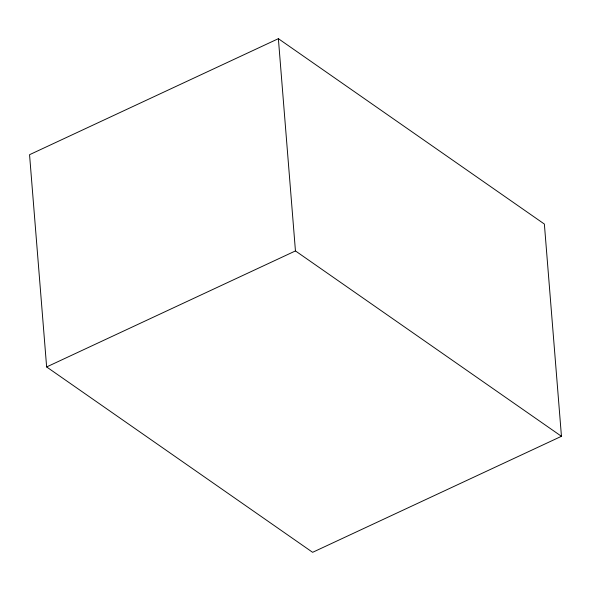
<?xml version="1.0" encoding="UTF-8"?>
<svg xmlns="http://www.w3.org/2000/svg" width="591" height="591" viewBox="0 0 591 591"><rect width="100%" height="100%" fill="white"/><g stroke="black" fill="none" stroke-linecap="round" stroke-linejoin="round"><path stroke-width="0.89" d="M278.376 38.681L29.55 154.702L46.63 366.945L312.624 552.319L561.45 436.298L544.37 224.055L278.376 38.681L295.448 250.924L561.45 436.298M46.63 366.945L295.448 250.924"/></g></svg>
